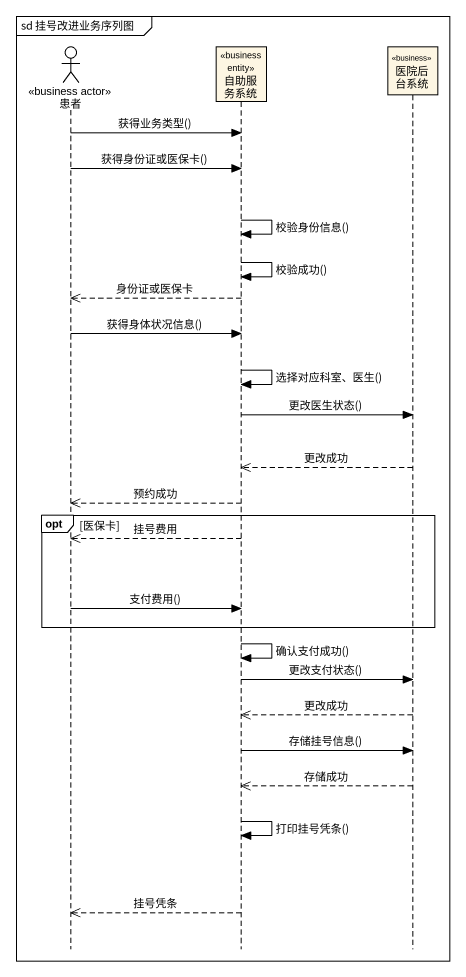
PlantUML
@startuml
mainframe sd 挂号改进业务序列图
hide footbox
actor 患者 <<business actor>>
participant 自助服务系统 <<business entity>>
participant 医院后台系统 <<business>>

患者 -> 自助服务系统 : 获得业务类型()
患者 -> 自助服务系统 : 获得身份证或医保卡()
自助服务系统 -> 自助服务系统 : 校验身份信息()
自助服务系统 -> 自助服务系统 : 校验成功()
自助服务系统 -->> 患者 : 身份证或医保卡
患者 -> 自助服务系统 : 获得身体状况信息()
自助服务系统 -> 自助服务系统 : 选择对应科室、医生()
自助服务系统 -> 医院后台系统 : 更改医生状态()
医院后台系统 -->> 自助服务系统 : 更改成功
自助服务系统 -->> 患者 : 预约成功
opt 医保卡
  自助服务系统 -->> 患者 : 挂号费用
  患者 -> 自助服务系统 : 支付费用()
end
自助服务系统 -> 自助服务系统 : 确认支付成功()
自助服务系统 -> 医院后台系统 : 更改支付状态()
医院后台系统 -->> 自助服务系统 : 更改成功
自助服务系统 -> 医院后台系统 : 存储挂号信息()
医院后台系统 -->> 自助服务系统 : 存储成功
自助服务系统 -> 自助服务系统 : 打印挂号凭条()
自助服务系统 -->> 患者 : 挂号凭条
@enduml
